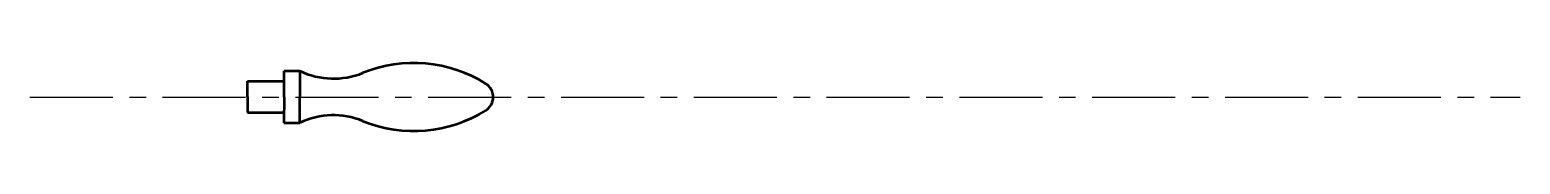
# Model space of a CAD drawing. Header units: millimetres. Extents: x 3205 to 3775, y 1438 to 1464.
import ezdxf

# ---------------------------------------------------------------- set-up
doc = ezdxf.new("R2010")
doc.units = ezdxf.units.MM
doc.linetypes.add('CENTER', pattern=[50.8, 31.75, -6.35, 6.35, -6.35])
doc.layers.add('点画线', color=1, linetype='CENTER')
doc.layers.add('粗实线', color=7, linetype='Continuous', lineweight=50)

msp = doc.modelspace()

# ---------------------------------------------------------------- linework, layer by layer
at = {"layer": '点画线'}
msp.add_line((3205.35, 1450.52), (3775.46, 1450.52), dxfattribs=at)
at = {"layer": '粗实线'}
for p, q in [((3302.59, 1450.52), (3302.59, 1460.52)), ((3302.59, 1460.52), (3308.59, 1460.52)), ((3308.59, 1460.52), (3308.59, 1450.52)), ((3288.59, 1450.59), (3288.59, 1456.59)), ((3288.59, 1456.59), (3302.59, 1456.59)), ((3288.59, 1450.59), (3288.59, 1444.59)), ((3302.59, 1450.65), (3302.58, 1440.65)), ((3308.58, 1440.64), (3308.59, 1450.64)), ((3288.59, 1444.59), (3302.59, 1444.57)), ((3302.58, 1440.65), (3308.58, 1440.64))]:
    msp.add_line(p, q, dxfattribs=at)
for centre, radius, start, end in [((3321.55, 1487.58), 30, 244.4085, 291.9481), ((3352.2, 1411.52), 52, 57.976, 111.9481), ((3376.59, 1450.52), 6, 0, 57.976), ((3376.59, 1450.53), 6, 301.9348, 359.9108), ((3321.5, 1413.56), 30, 67.9627, 115.5023), ((3352.26, 1489.57), 52, 247.9627, 301.9348)]:
    msp.add_arc(centre, radius, start, end, dxfattribs=at)

doc.saveas('drawing.dxf')
